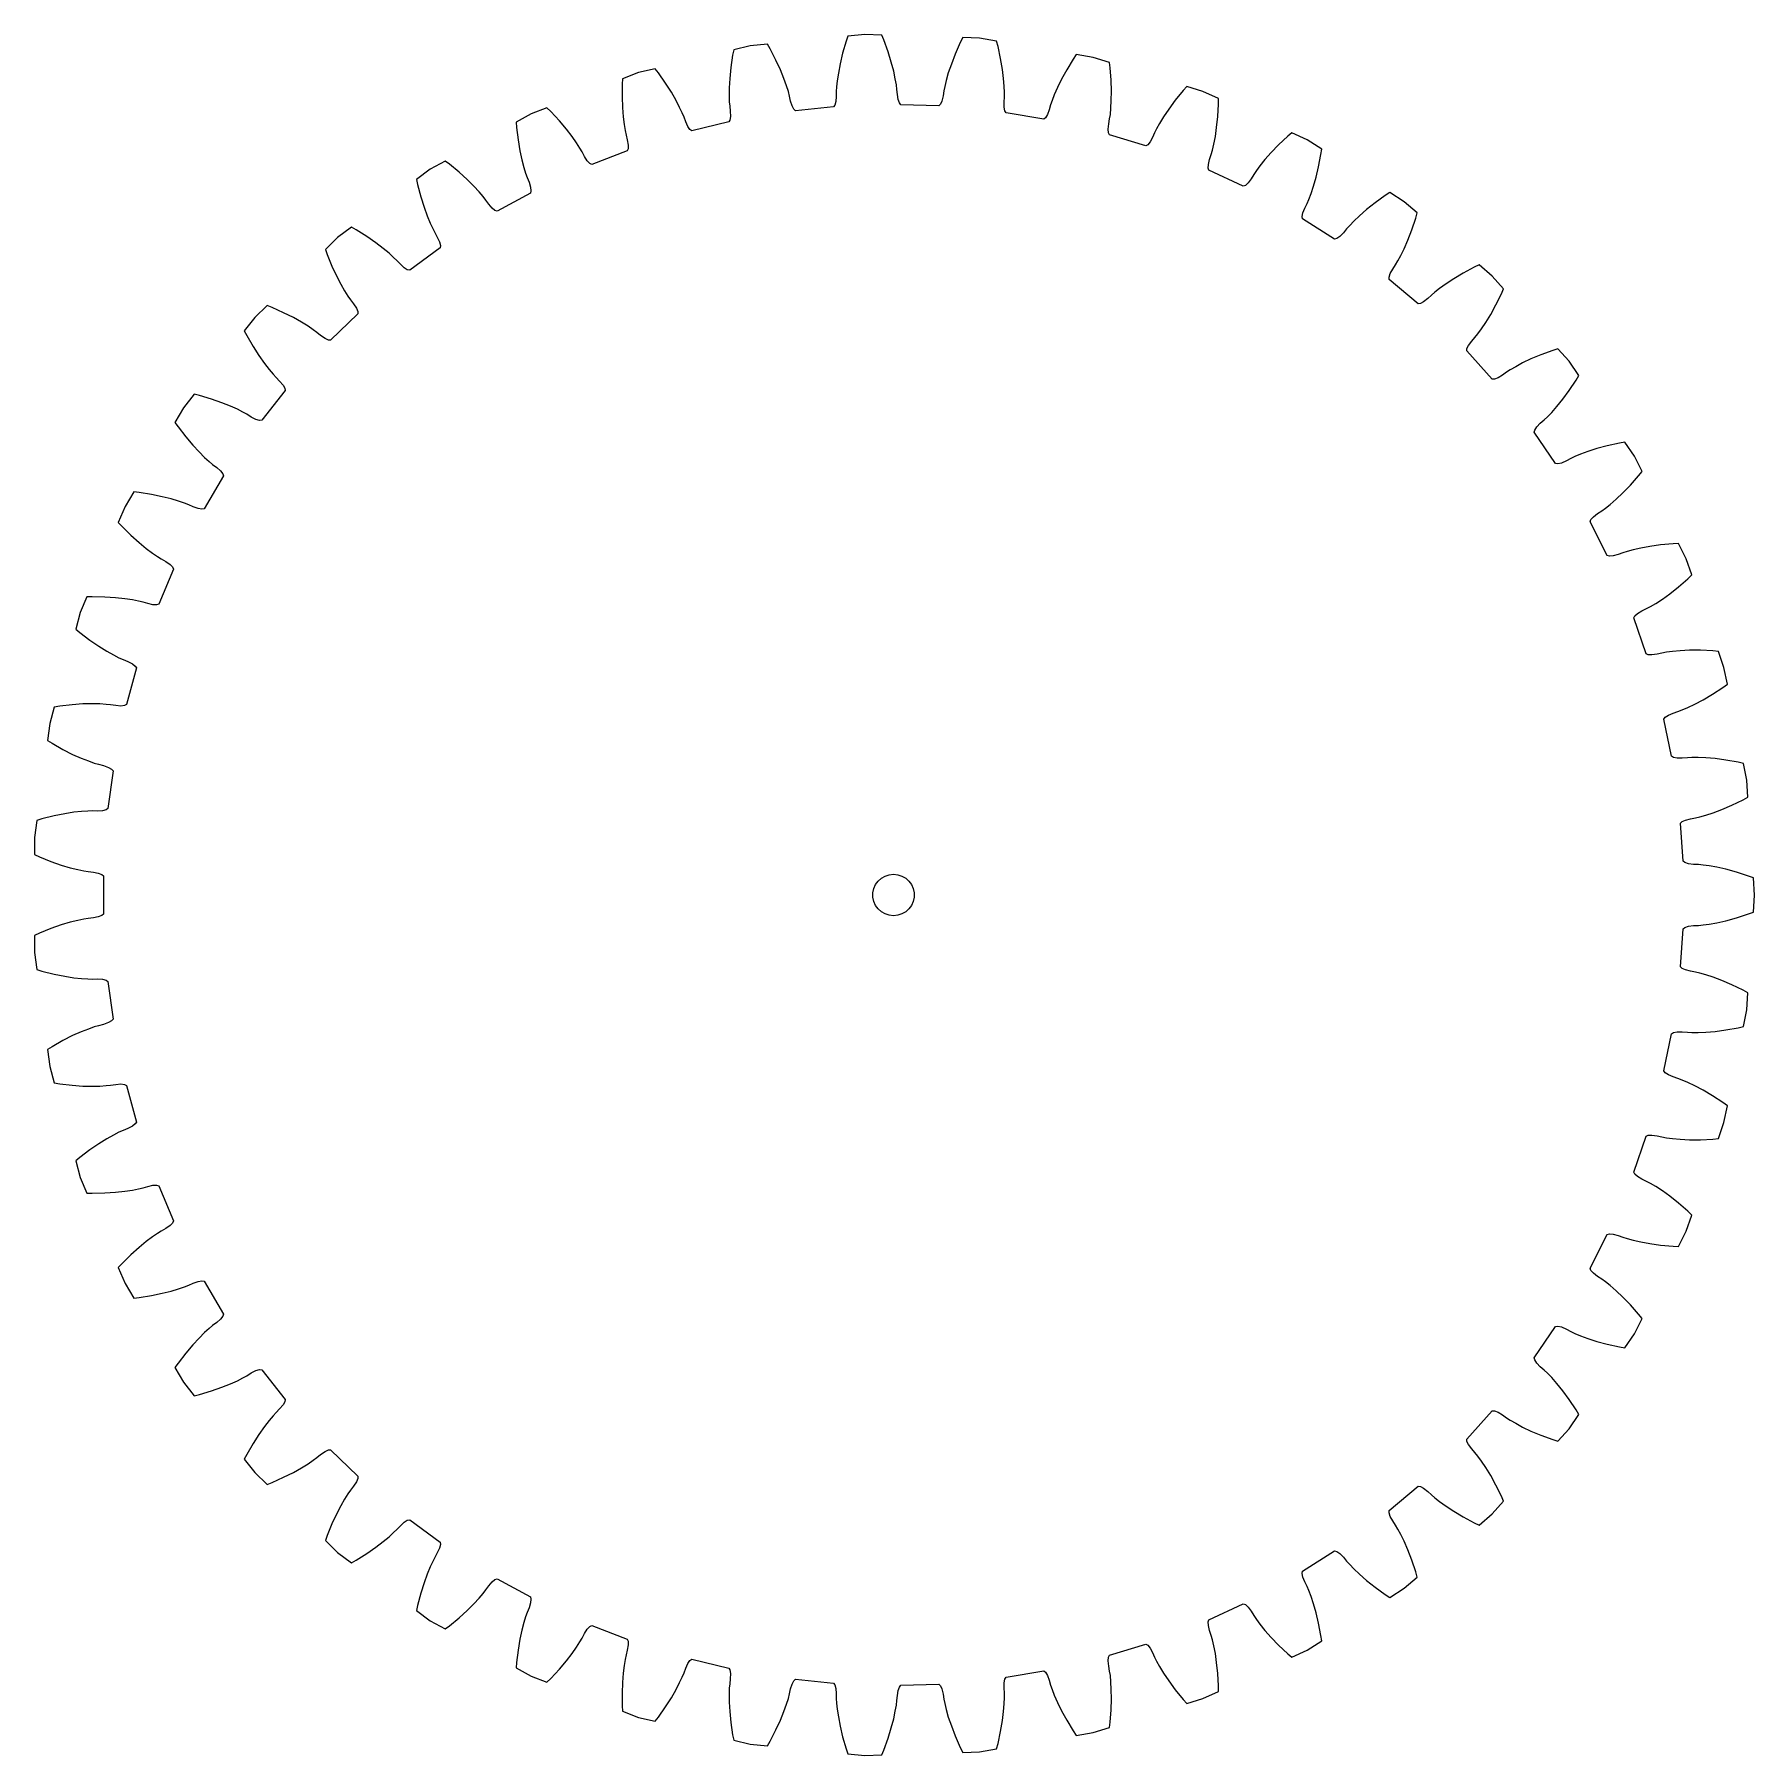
# Model space of a CAD drawing. Header units: metres. Extents: x -62 to 62, y -62 to 62.
import ezdxf

# ---------------------------------------------------------------- set-up
doc = ezdxf.new("R2010")
doc.units = ezdxf.units.M

msp = doc.modelspace()

# ---------------------------------------------------------------- linework, layer by layer
for p, q in [((-11.58, 61.23), (-11.66, 60.85)), ((-10.38, 61.52), (-11.58, 61.23)), ((-9.14, 61.64), (-10.38, 61.52)), ((-8.95, 61.3), (-9.14, 61.64)), ((-8.53, 60.5), (-8.95, 61.3)), ((-3.44, 61.86), (-3.69, 60.99)), ((-3.32, 62.23), (-3.44, 61.86)), ((-2.08, 62.35), (-3.32, 62.23)), ((-0.85, 62.31), (-2.08, 62.35)), ((-0.7, 61.95), (-0.85, 62.31)), ((-0.39, 61.1), (-0.7, 61.95)), ((4.83, 61.76), (4.47, 60.93)), ((5.01, 62.12), (4.83, 61.76)), ((6.24, 62.08), (5.01, 62.12)), ((7.47, 61.87), (6.24, 62.08)), ((7.57, 61.49), (7.47, 61.87)), ((7.76, 60.6), (7.57, 61.49)), ((-17.28, 59.87), (-18.48, 59.59)), ((-17.04, 59.56), (-17.28, 59.87)), ((-11.79, 59.95), (-11.87, 59.16)), ((-11.66, 60.85), (-11.79, 59.95)), ((-8.2, 59.78), (-8.53, 60.5)), ((-3.87, 60.22), (-4, 59.55)), ((-3.69, 60.99), (-3.87, 60.22)), ((-0.16, 60.34), (-0.39, 61.1)), ((0.02, 59.69), (-0.16, 60.34)), ((4.19, 60.2), (3.97, 59.56)), ((4.47, 60.93), (4.19, 60.2)), ((7.89, 59.82), (7.76, 60.6)), ((13.02, 60.57), (12.55, 59.79)), ((13.24, 60.9), (13.02, 60.57)), ((14.46, 60.69), (13.24, 60.9)), ((15.65, 60.32), (14.46, 60.69)), ((15.69, 59.93), (15.65, 60.32)), ((15.76, 59.03), (15.69, 59.93)), ((-19.66, 58.75), (-19.67, 57.84)), ((-19.64, 59.14), (-19.66, 58.75)), ((-18.48, 59.59), (-19.64, 59.14)), ((-16.52, 58.82), (-17.04, 59.56)), ((-16.09, 58.16), (-16.52, 58.82)), ((-11.87, 59.16), (-11.9, 58.49)), ((-7.94, 59.16), (-8.2, 59.78)), ((-7.75, 58.63), (-7.94, 59.16)), ((-7.62, 58.21), (-7.75, 58.63)), ((-4.08, 59), (-4.13, 58.56)), ((-4, 59.55), (-4.08, 59)), ((0.13, 59.14), (0.02, 59.69)), ((0.21, 58.7), (0.13, 59.14)), ((0.25, 58.37), (0.21, 58.7)), ((3.82, 59.02), (3.71, 58.58)), ((3.97, 59.56), (3.82, 59.02)), ((7.97, 59.15), (7.89, 59.82)), ((8.01, 58.6), (7.97, 59.15)), ((12.17, 59.1), (11.87, 58.5)), ((12.55, 59.79), (12.17, 59.1)), ((15.79, 58.24), (15.76, 59.03)), ((-19.67, 57.84), (-19.65, 57.05)), ((-15.75, 57.57), (-16.09, 58.16)), ((-15.5, 57.07), (-15.75, 57.57)), ((-11.9, 58.49), (-11.91, 57.93)), ((-11.91, 57.93), (-11.9, 57.48)), ((-11.9, 57.48), (-11.87, 57.16)), ((-7.53, 57.89), (-7.62, 58.21)), ((-7.46, 57.53), (-7.53, 57.89)), ((-7.35, 57.17), (-7.46, 57.53)), ((-4.19, 57.49), (-4.26, 57.23)), ((-4.15, 57.86), (-4.19, 57.49)), ((-4.13, 58.56), (-4.15, 58.23)), ((-4.15, 58.23), (-4.15, 57.86)), ((0.28, 58.01), (0.25, 58.37)), ((0.34, 57.64), (0.28, 58.01)), ((0.43, 57.39), (0.34, 57.64)), ((0.54, 57.26), (0.43, 57.39)), ((3.51, 57.53), (3.4, 57.29)), ((3.6, 57.9), (3.51, 57.53)), ((3.65, 58.26), (3.6, 57.9)), ((3.71, 58.58), (3.65, 58.26)), ((8.03, 58.15), (8.01, 58.6)), ((8.01, 57.45), (8.03, 57.82)), ((8.02, 57.08), (8.01, 57.45)), ((8.03, 57.82), (8.03, 58.15)), ((11.49, 57.57), (11.38, 57.25)), ((11.65, 57.98), (11.49, 57.57)), ((11.87, 58.5), (11.65, 57.98)), ((15.75, 57), (15.78, 57.56)), ((15.78, 57.56), (15.79, 58.24)), ((20.41, 57.59), (19.94, 56.95)), ((20.98, 58.29), (20.41, 57.59)), ((21.24, 58.59), (20.98, 58.29)), ((22.42, 58.22), (21.24, 58.59)), ((23.55, 57.7), (22.42, 58.22)), ((23.54, 57.31), (23.55, 57.7)), ((-26.26, 56.59), (-27.35, 56)), ((-25.11, 57.04), (-26.26, 56.59)), ((-24.83, 56.76), (-25.11, 57.04)), ((-24.21, 56.1), (-24.83, 56.76)), ((-19.65, 57.05), (-19.59, 56.38)), ((-19.59, 56.38), (-19.53, 55.82)), ((-15.31, 56.67), (-15.5, 57.07)), ((-15.18, 56.37), (-15.31, 56.67)), ((-15.06, 56.02), (-15.18, 56.37)), ((-11.85, 56.15), (-11.93, 56.01)), ((-11.87, 57.16), (-11.83, 56.79)), ((-11.81, 56.41), (-11.85, 56.15)), ((-11.83, 56.79), (-11.81, 56.41)), ((-7.22, 56.93), (-7.35, 57.17)), ((-7.1, 56.82), (-7.22, 56.93)), ((-4.36, 57.1), (-7.1, 56.82)), ((-4.26, 57.23), (-4.36, 57.1)), ((3.29, 57.17), (0.54, 57.26)), ((3.4, 57.29), (3.29, 57.17)), ((8.07, 56.82), (8.02, 57.08)), ((8.17, 56.68), (8.07, 56.82)), ((10.88, 56.22), (8.17, 56.68)), ((11.01, 56.32), (10.88, 56.22)), ((11.15, 56.55), (11.01, 56.32)), ((11.28, 56.9), (11.15, 56.55)), ((11.38, 57.25), (11.28, 56.9)), ((15.59, 55.87), (15.66, 56.24)), ((15.66, 56.24), (15.71, 56.56)), ((15.71, 56.56), (15.75, 57)), ((19.56, 56.39), (19.27, 55.91)), ((19.94, 56.95), (19.56, 56.39)), ((23.41, 55.61), (23.49, 56.4)), ((23.49, 56.4), (23.54, 57.31)), ((-27.35, 56), (-27.32, 55.61)), ((-27.32, 55.61), (-27.21, 54.71)), ((-23.7, 55.49), (-24.21, 56.1)), ((-23.29, 54.96), (-23.7, 55.49)), ((-22.97, 54.5), (-23.29, 54.96)), ((-19.53, 55.82), (-19.45, 55.39)), ((-19.45, 55.39), (-19.38, 55.06)), ((-19.38, 55.06), (-19.29, 54.71)), ((-14.9, 55.68), (-15.06, 56.02)), ((-14.75, 55.46), (-14.9, 55.68)), ((-14.61, 55.37), (-14.75, 55.46)), ((-11.93, 56.01), (-14.61, 55.37)), ((15.55, 55.5), (15.59, 55.87)), ((15.58, 55.23), (15.55, 55.5)), ((15.65, 55.08), (15.58, 55.23)), ((18.27, 54.27), (15.65, 55.08)), ((18.77, 54.89), (18.59, 54.56)), ((18.91, 55.23), (18.77, 54.89)), ((19.06, 55.52), (18.91, 55.23)), ((19.27, 55.91), (19.06, 55.52)), ((23.21, 54.4), (23.32, 54.95)), ((23.32, 54.95), (23.41, 55.61)), ((28.56, 54.98), (27.9, 54.35)), ((28.86, 55.23), (28.56, 54.98)), ((29.98, 54.71), (28.86, 55.23)), ((-27.21, 54.71), (-27.08, 53.93)), ((-27.08, 53.93), (-26.93, 53.27)), ((-22.73, 54.12), (-22.97, 54.5)), ((-22.56, 53.84), (-22.73, 54.12)), ((-22.39, 53.51), (-22.56, 53.84)), ((-19.29, 53.92), (-21.86, 52.93)), ((-19.29, 54.71), (-19.23, 54.34)), ((-19.23, 54.07), (-19.29, 53.92)), ((-19.23, 54.34), (-19.23, 54.07)), ((18.42, 54.35), (18.27, 54.27)), ((18.59, 54.56), (18.42, 54.35)), ((22.9, 53.3), (23.02, 53.65)), ((23.02, 53.65), (23.11, 53.96)), ((23.11, 53.96), (23.21, 54.4)), ((27.35, 53.79), (26.91, 53.28)), ((27.9, 54.35), (27.35, 53.79)), ((31.03, 54.05), (29.98, 54.71)), ((30.8, 52.77), (30.97, 53.66)), ((30.97, 53.66), (31.03, 54.05)), ((-33.57, 52.59), (-34.57, 51.85)), ((-32.48, 53.18), (-33.57, 52.59)), ((-32.17, 52.95), (-32.48, 53.18)), ((-31.47, 52.37), (-32.17, 52.95)), ((-26.93, 53.27), (-26.79, 52.72)), ((-26.79, 52.72), (-26.66, 52.3)), ((-22.19, 53.2), (-22.39, 53.51)), ((-22.01, 53), (-22.19, 53.2)), ((-21.86, 52.93), (-22.01, 53)), ((22.8, 52.67), (22.81, 52.93)), ((22.85, 52.51), (22.8, 52.67)), ((22.81, 52.93), (22.9, 53.3)), ((25.34, 51.35), (22.85, 52.51)), ((26.29, 52.49), (26.11, 52.21)), ((26.55, 52.84), (26.29, 52.49)), ((26.91, 53.28), (26.55, 52.84)), ((30.62, 52), (30.8, 52.77)), ((-34.57, 51.85), (-34.49, 51.47)), ((-34.49, 51.47), (-34.26, 50.59)), ((-30.89, 51.84), (-31.47, 52.37)), ((-30.4, 51.36), (-30.89, 51.84)), ((-30.02, 50.95), (-30.4, 51.36)), ((-26.66, 52.3), (-26.55, 51.99)), ((-26.55, 51.99), (-26.41, 51.65)), ((-26.41, 51.65), (-26.3, 51.29)), ((-26.3, 51.29), (-26.27, 51.02)), ((25.5, 51.41), (25.34, 51.35)), ((25.69, 51.59), (25.5, 51.41)), ((25.92, 51.9), (25.69, 51.59)), ((26.11, 52.21), (25.92, 51.9)), ((30.25, 50.82), (30.43, 51.35)), ((30.43, 51.35), (30.62, 52)), ((-34.26, 50.59), (-34.02, 49.84)), ((-29.74, 50.61), (-30.02, 50.95)), ((-29.54, 50.35), (-29.74, 50.61)), ((-29.32, 50.05), (-29.54, 50.35)), ((-29.08, 49.76), (-29.32, 50.05)), ((-26.3, 50.86), (-28.72, 49.54)), ((-26.27, 51.02), (-26.3, 50.86)), ((29.8, 49.77), (29.96, 50.1)), ((29.96, 50.1), (30.09, 50.4)), ((30.09, 50.4), (30.25, 50.82)), ((34.9, 50.15), (34.28, 49.66)), ((35.63, 50.68), (34.9, 50.15)), ((35.96, 50.89), (35.63, 50.68)), ((37.01, 50.23), (35.96, 50.89)), ((37.95, 49.43), (37.01, 50.23)), ((-34.02, 49.84), (-33.79, 49.2)), ((-33.79, 49.2), (-33.58, 48.68)), ((-33.58, 48.68), (-33.39, 48.28)), ((-28.88, 49.59), (-29.08, 49.76)), ((-28.72, 49.54), (-28.88, 49.59)), ((29.61, 49.16), (29.66, 49.42)), ((29.64, 48.99), (29.61, 49.16)), ((31.96, 47.51), (29.64, 48.99)), ((29.66, 49.42), (29.8, 49.77)), ((33.36, 48.83), (33.05, 48.51)), ((33.77, 49.22), (33.36, 48.83)), ((34.28, 49.66), (33.77, 49.22)), ((37.56, 48.19), (37.85, 49.05)), ((37.85, 49.05), (37.95, 49.43)), ((-40.28, 47.64), (-41.17, 46.78)), ((-39.28, 48.38), (-40.28, 47.64)), ((-38.94, 48.19), (-39.28, 48.38)), ((-38.17, 47.71), (-38.94, 48.19)), ((-37.52, 47.26), (-38.17, 47.71)), ((-33.39, 48.28), (-33.24, 47.99)), ((-33.24, 47.99), (-33.06, 47.67)), ((-33.06, 47.67), (-32.9, 47.33)), ((32.12, 47.56), (31.96, 47.51)), ((32.34, 47.71), (32.12, 47.56)), ((32.6, 47.98), (32.34, 47.71)), ((32.83, 48.27), (32.6, 47.98)), ((33.05, 48.51), (32.83, 48.27)), ((37, 46.83), (37.27, 47.45)), ((37.27, 47.45), (37.56, 48.19)), ((-41.17, 46.78), (-41.04, 46.41)), ((-41.04, 46.41), (-40.69, 45.57)), ((-36.98, 46.85), (-37.52, 47.26)), ((-36.55, 46.5), (-36.98, 46.85)), ((-36.22, 46.2), (-36.55, 46.5)), ((-35.98, 45.97), (-36.22, 46.2)), ((-32.85, 46.9), (-35.06, 45.27)), ((-32.9, 47.33), (-32.83, 47.07)), ((-32.83, 47.07), (-32.85, 46.9)), ((36.54, 45.94), (36.76, 46.33)), ((36.76, 46.33), (37, 46.83)), ((-40.69, 45.57), (-40.36, 44.86)), ((-35.73, 45.7), (-35.98, 45.97)), ((-35.45, 45.44), (-35.73, 45.7)), ((-35.23, 45.3), (-35.45, 45.44)), ((-35.06, 45.27), (-35.23, 45.3)), ((35.9, 44.77), (35.99, 45.02)), ((35.99, 45.02), (36.17, 45.35)), ((36.17, 45.35), (36.37, 45.66)), ((36.37, 45.66), (36.54, 45.94)), ((41.27, 45.05), (40.59, 44.65)), ((42.07, 45.48), (41.27, 45.05)), ((42.43, 45.65), (42.07, 45.48)), ((43.37, 44.85), (42.43, 45.65)), ((-40.36, 44.86), (-40.05, 44.26)), ((-40.05, 44.26), (-39.77, 43.77)), ((-39.77, 43.77), (-39.53, 43.4)), ((35.91, 44.6), (35.9, 44.77)), ((38.01, 42.83), (35.91, 44.6)), ((39.22, 43.68), (38.97, 43.46)), ((39.57, 43.95), (39.22, 43.68)), ((40.03, 44.28), (39.57, 43.95)), ((40.59, 44.65), (40.03, 44.28)), ((44.2, 43.93), (43.37, 44.85)), ((44.05, 43.57), (44.2, 43.93)), ((-45.38, 42.71), (-46.27, 41.85)), ((-45.02, 42.57), (-45.38, 42.71)), ((-44.19, 42.19), (-45.02, 42.57)), ((-39.53, 43.4), (-39.34, 43.13)), ((-39.34, 43.13), (-39.12, 42.84)), ((-39.12, 42.84), (-38.91, 42.52)), ((-38.91, 42.52), (-38.81, 42.27)), ((38.18, 42.85), (38.01, 42.83)), ((38.41, 42.97), (38.18, 42.85)), ((38.71, 43.21), (38.41, 42.97)), ((38.97, 43.46), (38.71, 43.21)), ((43.27, 42.06), (43.65, 42.75)), ((43.65, 42.75), (44.05, 43.57)), ((-46.27, 41.85), (-47.04, 40.88)), ((-43.48, 41.84), (-44.19, 42.19)), ((-42.89, 41.51), (-43.48, 41.84)), ((-42.42, 41.21), (-42.89, 41.51)), ((-42.05, 40.96), (-42.42, 41.21)), ((-38.81, 42.11), (-40.79, 40.19)), ((-38.81, 42.27), (-38.81, 42.11)), ((42.6, 41.02), (42.92, 41.48)), ((42.92, 41.48), (43.27, 42.06)), ((-47.04, 40.88), (-46.86, 40.53)), ((-46.86, 40.53), (-46.4, 39.74)), ((-41.79, 40.76), (-42.05, 40.96)), ((-41.51, 40.53), (-41.79, 40.76)), ((-41.19, 40.31), (-41.51, 40.53)), ((-40.95, 40.2), (-41.19, 40.31)), ((-40.79, 40.19), (-40.95, 40.2)), ((41.67, 39.82), (41.89, 40.13)), ((41.89, 40.13), (42.13, 40.4)), ((42.13, 40.4), (42.34, 40.66)), ((42.34, 40.66), (42.6, 41.02)), ((-46.4, 39.74), (-45.98, 39.08)), ((-45.98, 39.08), (-45.59, 38.52)), ((41.53, 39.42), (41.55, 39.59)), ((43.38, 37.38), (41.53, 39.42)), ((41.55, 39.59), (41.67, 39.82)), ((46.18, 38.84), (45.57, 38.55)), ((46.91, 39.15), (46.18, 38.84)), ((47.76, 39.46), (46.91, 39.15)), ((48.13, 39.58), (47.76, 39.46)), ((48.96, 38.67), (48.13, 39.58)), ((49.66, 37.64), (48.96, 38.67)), ((-45.59, 38.52), (-45.25, 38.08)), ((-45.25, 38.08), (-44.96, 37.74)), ((-44.96, 37.74), (-44.74, 37.5)), ((-44.74, 37.5), (-44.48, 37.24)), ((43.8, 37.47), (43.55, 37.38)), ((44.12, 37.66), (43.8, 37.47)), ((44.42, 37.88), (44.12, 37.66)), ((44.69, 38.06), (44.42, 37.88)), ((45.08, 38.28), (44.69, 38.06)), ((45.57, 38.55), (45.08, 38.28)), ((49.46, 37.31), (49.66, 37.64)), ((-50.67, 36.28), (-51.44, 35.31)), ((-50.29, 36.19), (-50.67, 36.28)), ((-49.42, 35.93), (-50.29, 36.19)), ((-44.07, 36.56), (-45.78, 34.4)), ((-44.48, 37.24), (-44.23, 36.95)), ((-44.23, 36.95), (-44.1, 36.72)), ((-44.1, 36.72), (-44.07, 36.56)), ((43.55, 37.38), (43.38, 37.38)), ((48.49, 35.92), (48.96, 36.56)), ((48.96, 36.56), (49.46, 37.31)), ((-51.44, 35.31), (-52.07, 34.24)), ((-48.67, 35.67), (-49.42, 35.93)), ((-48.04, 35.42), (-48.67, 35.67)), ((-47.53, 35.19), (-48.04, 35.42)), ((-47.14, 34.99), (-47.53, 35.19)), ((-46.85, 34.83), (-47.14, 34.99)), ((47.38, 34.65), (47.69, 34.97)), ((47.69, 34.97), (48.06, 35.39)), ((48.06, 35.39), (48.49, 35.92)), ((-52.07, 34.24), (-51.84, 33.92)), ((-51.84, 33.92), (-51.29, 33.2)), ((-46.54, 34.63), (-46.85, 34.83)), ((-46.2, 34.46), (-46.54, 34.63)), ((-45.95, 34.39), (-46.2, 34.46)), ((-45.78, 34.4), (-45.95, 34.39)), ((46.42, 33.53), (46.46, 33.69)), ((46.46, 33.69), (46.6, 33.92)), ((46.6, 33.92), (46.86, 34.19)), ((46.86, 34.19), (47.14, 34.43)), ((47.14, 34.43), (47.38, 34.65)), ((-51.29, 33.2), (-50.78, 32.6)), ((-50.78, 32.6), (-50.32, 32.1)), ((47.97, 31.26), (46.42, 33.53)), ((51.71, 32.55), (50.95, 32.34)), ((52.59, 32.75), (51.71, 32.55)), ((52.98, 32.82), (52.59, 32.75)), ((53.68, 31.79), (52.98, 32.82)), ((-50.32, 32.1), (-49.92, 31.71)), ((-49.92, 31.71), (-49.59, 31.41)), ((-49.59, 31.41), (-49.34, 31.2)), ((-49.34, 31.2), (-49.04, 30.98)), ((48.14, 31.24), (47.97, 31.26)), ((48.4, 31.3), (48.14, 31.24)), ((48.75, 31.45), (48.4, 31.3)), ((49.07, 31.62), (48.75, 31.45)), ((49.37, 31.76), (49.07, 31.62)), ((49.78, 31.93), (49.37, 31.76)), ((50.3, 32.13), (49.78, 31.93)), ((50.95, 32.34), (50.3, 32.13)), ((54.24, 30.69), (53.68, 31.79)), ((-48.55, 30.36), (-49.96, 27.99)), ((-49.04, 30.98), (-48.76, 30.73)), ((-48.76, 30.73), (-48.6, 30.52)), ((-48.6, 30.52), (-48.55, 30.36)), ((53.39, 29.7), (53.99, 30.38)), ((53.99, 30.38), (54.24, 30.69)), ((-55.05, 29.2), (-55.68, 28.14)), ((-54.66, 29.16), (-55.05, 29.2)), ((-53.77, 29.02), (-54.66, 29.16)), ((-52.99, 28.86), (-53.77, 29.02)), ((-52.34, 28.7), (-52.99, 28.86)), ((-51.8, 28.54), (-52.34, 28.7)), ((52.35, 28.67), (52.84, 29.14)), ((52.84, 29.14), (53.39, 29.7)), ((-55.68, 28.14), (-56.17, 27)), ((-51.38, 28.39), (-51.8, 28.54)), ((-51.07, 28.27), (-51.38, 28.39)), ((-50.74, 28.12), (-51.07, 28.27)), ((-50.38, 28), (-50.74, 28.12)), ((-50.12, 27.96), (-50.38, 28)), ((-49.96, 27.99), (-50.12, 27.96)), ((50.71, 27.4), (51, 27.63)), ((51, 27.63), (51.31, 27.84)), ((51.31, 27.84), (51.58, 28.03)), ((51.58, 28.03), (51.93, 28.3)), ((51.93, 28.3), (52.35, 28.67)), ((-56.17, 27), (-55.9, 26.71)), ((-55.9, 26.71), (-55.26, 26.07)), ((50.47, 27.05), (50.53, 27.2)), ((51.71, 24.59), (50.47, 27.05)), ((50.53, 27.2), (50.71, 27.4)), ((-55.26, 26.07), (-54.67, 25.54)), ((-54.67, 25.54), (-54.15, 25.11)), ((-54.15, 25.11), (-53.7, 24.77)), ((53.59, 25.02), (53.16, 24.9)), ((54.14, 25.14), (53.59, 25.02)), ((54.8, 25.26), (54.14, 25.14)), ((55.58, 25.36), (54.8, 25.26)), ((56.49, 25.44), (55.58, 25.36)), ((56.88, 25.46), (56.49, 25.44)), ((57.44, 24.36), (56.88, 25.46)), ((-53.7, 24.77), (-53.34, 24.52)), ((-53.34, 24.52), (-53.06, 24.35)), ((-53.06, 24.35), (-52.73, 24.17)), ((-52.73, 24.17), (-52.42, 23.95)), ((-52.42, 23.95), (-52.24, 23.77)), ((-52.24, 23.77), (-52.17, 23.61)), ((51.87, 24.55), (51.71, 24.59)), ((52.14, 24.57), (51.87, 24.55)), ((52.5, 24.67), (52.14, 24.57)), ((52.85, 24.8), (52.5, 24.67)), ((53.16, 24.9), (52.85, 24.8)), ((57.84, 23.19), (57.44, 24.36)), ((-52.17, 23.61), (-53.24, 21.08)), ((56.87, 22.32), (57.56, 22.92)), ((57.56, 22.92), (57.84, 23.19)), ((-58.45, 21.61), (-58.94, 20.47)), ((-58.06, 21.61), (-58.45, 21.61)), ((-57.15, 21.59), (-58.06, 21.61)), ((-56.37, 21.54), (-57.15, 21.59)), ((-55.69, 21.47), (-56.37, 21.54)), ((-55.14, 21.38), (-55.69, 21.47)), ((-54.7, 21.29), (-55.14, 21.38)), ((-54.38, 21.21), (-54.7, 21.29)), ((-54.03, 21.11), (-54.38, 21.21)), ((55.24, 21.13), (55.71, 21.44)), ((55.71, 21.44), (56.25, 21.83)), ((56.25, 21.83), (56.87, 22.32)), ((-58.94, 20.47), (-59.26, 19.27)), ((-53.66, 21.03), (-54.03, 21.11)), ((-53.4, 21.03), (-53.66, 21.03)), ((-53.24, 21.08), (-53.4, 21.03)), ((53.63, 20.08), (53.71, 20.22)), ((54.53, 17.48), (53.63, 20.08)), ((53.71, 20.22), (53.91, 20.4)), ((53.91, 20.4), (54.23, 20.59)), ((54.23, 20.59), (54.56, 20.75)), ((54.56, 20.75), (54.85, 20.9)), ((54.85, 20.9), (55.24, 21.13)), ((-59.26, 19.27), (-58.96, 19.02)), ((-58.96, 19.02), (-58.24, 18.47)), ((-58.24, 18.47), (-57.59, 18.03)), ((-57.59, 18.03), (-57.01, 17.67)), ((-57.01, 17.67), (-56.52, 17.39)), ((54.68, 17.41), (54.53, 17.48)), ((55.68, 17.53), (55.32, 17.45)), ((56, 17.59), (55.68, 17.53)), ((56.45, 17.65), (56, 17.59)), ((57, 17.7), (56.45, 17.65)), ((57.68, 17.73), (57, 17.7)), ((58.47, 17.73), (57.68, 17.73)), ((59.37, 17.69), (58.47, 17.73)), ((59.77, 17.65), (59.37, 17.69)), ((60.17, 16.48), (59.77, 17.65)), ((-56.52, 17.39), (-56.13, 17.19)), ((-56.13, 17.19), (-55.83, 17.06)), ((-55.83, 17.06), (-55.49, 16.92)), ((-54.85, 16.45), (-55.58, 13.8)), ((-55.49, 16.92), (-55.15, 16.75)), ((-55.15, 16.75), (-54.94, 16.59)), ((-54.94, 16.59), (-54.85, 16.45)), ((54.95, 17.4), (54.68, 17.41)), ((55.32, 17.45), (54.95, 17.4)), ((60.42, 15.27), (60.17, 16.48)), ((59.34, 14.54), (60.1, 15.04)), ((60.1, 15.04), (60.42, 15.27)), ((-59.52, 13.78), (-60.42, 13.68)), ((-58.73, 13.84), (-59.52, 13.78)), ((-58.06, 13.85), (-58.73, 13.84)), ((-57.5, 13.84), (-58.06, 13.85)), ((-57.05, 13.81), (-57.5, 13.84)), ((-56.73, 13.77), (-57.05, 13.81)), ((-56.36, 13.72), (-56.73, 13.77)), ((-55.72, 13.72), (-55.99, 13.69)), ((-55.58, 13.8), (-55.72, 13.72)), ((57.56, 13.58), (58.07, 13.82)), ((58.07, 13.82), (58.66, 14.14)), ((58.66, 14.14), (59.34, 14.54)), ((-60.81, 13.62), (-61.14, 12.43)), ((-60.42, 13.68), (-60.81, 13.62)), ((-55.99, 13.69), (-56.36, 13.72)), ((55.82, 12.75), (55.92, 12.89)), ((56.37, 10.05), (55.82, 12.75)), ((55.92, 12.89), (56.15, 13.03)), ((56.15, 13.03), (56.49, 13.18)), ((56.49, 13.18), (56.84, 13.29)), ((56.84, 13.29), (57.15, 13.41)), ((57.15, 13.41), (57.56, 13.58)), ((-61.14, 12.43), (-61.3, 11.2)), ((-61.3, 11.2), (-60.97, 10.99)), ((-60.97, 10.99), (-60.18, 10.55)), ((-60.18, 10.55), (-59.48, 10.19)), ((-59.48, 10.19), (-58.86, 9.91)), ((56.52, 9.97), (56.37, 10.05)), ((-58.86, 9.91), (-58.34, 9.71)), ((-58.34, 9.71), (-57.92, 9.56)), ((-57.92, 9.56), (-57.6, 9.47)), ((-57.6, 9.47), (-57.25, 9.38)), ((-57.25, 9.38), (-56.89, 9.25)), ((-56.55, 8.99), (-56.92, 6.27)), ((-56.89, 9.25), (-56.66, 9.12)), ((-56.66, 9.12), (-56.55, 8.99)), ((56.78, 9.92), (56.52, 9.97)), ((57.15, 9.92), (56.78, 9.92)), ((57.52, 9.95), (57.15, 9.92)), ((57.85, 9.97), (57.52, 9.95)), ((58.29, 9.97), (57.85, 9.97)), ((58.85, 9.94), (58.29, 9.97)), ((59.53, 9.88), (58.85, 9.94)), ((60.31, 9.78), (59.53, 9.88)), ((61.2, 9.62), (60.31, 9.78)), ((61.59, 9.53), (61.2, 9.62)), ((61.83, 8.32), (61.59, 9.53)), ((61.91, 7.08), (61.83, 8.32)), ((-56.92, 6.27), (-57.06, 6.17)), ((60.02, 6.2), (60.75, 6.5)), ((60.75, 6.5), (61.57, 6.89)), ((61.57, 6.89), (61.91, 7.08)), ((-62.08, 5.39), (-62.25, 4.17)), ((-61.71, 5.51), (-62.08, 5.39)), ((-60.83, 5.73), (-61.71, 5.51)), ((-60.05, 5.88), (-60.83, 5.73)), ((-59.39, 5.99), (-60.05, 5.88)), ((-58.83, 6.05), (-59.39, 5.99)), ((-58.39, 6.08), (-58.83, 6.05)), ((-58.06, 6.09), (-58.39, 6.08)), ((-57.69, 6.08), (-58.06, 6.09)), ((-57.31, 6.11), (-57.69, 6.08)), ((-57.06, 6.17), (-57.31, 6.11)), ((57.03, 5.2), (57.14, 5.32)), ((57.21, 2.45), (57.03, 5.2)), ((57.14, 5.32), (57.38, 5.43)), ((57.38, 5.43), (57.74, 5.53)), ((57.74, 5.53), (58.11, 5.6)), ((58.11, 5.6), (58.43, 5.67)), ((58.43, 5.67), (58.86, 5.79)), ((58.86, 5.79), (59.39, 5.96)), ((59.39, 5.96), (60.02, 6.2)), ((-62.25, 4.17), (-62.25, 2.93)), ((-62.25, 2.93), (-61.89, 2.77)), ((-61.89, 2.77), (-61.05, 2.43)), ((-61.05, 2.43), (-60.3, 2.17)), ((-60.3, 2.17), (-59.66, 1.98)), ((-59.66, 1.98), (-59.11, 1.84)), ((-59.11, 1.84), (-58.68, 1.75)), ((-58.68, 1.75), (-58.35, 1.7)), ((-58.35, 1.7), (-57.98, 1.66)), ((-57.98, 1.66), (-57.62, 1.59)), ((-57.62, 1.59), (-57.37, 1.49)), ((-57.37, 1.49), (-57.25, 1.38)), ((-57.25, 1.38), (-57.25, -1.38)), ((-0.88, 1.21), (-0.61, 1.37)), ((-0.61, 1.37), (-0.31, 1.47)), ((-0.31, 1.47), (0, 1.5)), ((0, 1.5), (0.31, 1.47)), ((0.31, 1.47), (0.61, 1.37)), ((0.61, 1.37), (0.88, 1.21)), ((57.34, 2.35), (57.21, 2.45)), ((57.59, 2.26), (57.34, 2.35)), ((57.97, 2.21), (57.59, 2.26)), ((58.33, 2.2), (57.97, 2.21)), ((58.66, 2.17), (58.33, 2.2)), ((59.1, 2.11), (58.66, 2.17)), ((59.65, 2.01), (59.1, 2.11)), ((60.31, 1.86), (59.65, 2.01)), ((61.08, 1.65), (60.31, 1.86)), ((61.94, 1.37), (61.08, 1.65)), ((62.31, 1.24), (61.94, 1.37)), ((-1.49, 0.16), (-1.43, 0.46)), ((-1.49, -0.16), (-1.49, 0.16)), ((-1.43, 0.46), (-1.3, 0.75)), ((-1.3, 0.75), (-1.11, 1)), ((-1.11, 1), (-0.88, 1.21)), ((0.88, 1.21), (1.11, 1)), ((1.11, 1), (1.3, 0.75)), ((1.3, 0.75), (1.43, 0.46)), ((1.43, 0.46), (1.49, 0.16)), ((1.49, 0.16), (1.49, -0.16)), ((62.39, 0), (62.31, 1.24)), ((-1.43, -0.46), (-1.49, -0.16)), ((-1.3, -0.75), (-1.43, -0.46)), ((-1.11, -1), (-1.3, -0.75)), ((-0.88, -1.21), (-1.11, -1)), ((-0.61, -1.37), (-0.88, -1.21)), ((0.88, -1.21), (0.61, -1.37)), ((1.11, -1), (0.88, -1.21)), ((1.3, -0.75), (1.11, -1)), ((1.43, -0.46), (1.3, -0.75)), ((1.49, -0.16), (1.43, -0.46)), ((61.94, -1.37), (62.31, -1.24)), ((62.31, -1.24), (62.39, 0)), ((-61.05, -2.43), (-61.89, -2.77)), ((-60.3, -2.17), (-61.05, -2.43)), ((-59.66, -1.98), (-60.3, -2.17)), ((-59.11, -1.84), (-59.66, -1.98)), ((-58.68, -1.75), (-59.11, -1.84)), ((-58.35, -1.7), (-58.68, -1.75)), ((-57.98, -1.66), (-58.35, -1.7)), ((-57.62, -1.59), (-57.98, -1.66)), ((-57.37, -1.49), (-57.62, -1.59)), ((-57.25, -1.38), (-57.37, -1.49)), ((-0.31, -1.47), (-0.61, -1.37)), ((0, -1.5), (-0.31, -1.47)), ((0.31, -1.47), (0, -1.5)), ((0.61, -1.37), (0.31, -1.47)), ((57.03, -5.2), (57.21, -2.45)), ((57.21, -2.45), (57.34, -2.35)), ((57.34, -2.35), (57.59, -2.26)), ((57.59, -2.26), (57.97, -2.21)), ((57.97, -2.21), (58.33, -2.2)), ((58.33, -2.2), (58.66, -2.17)), ((58.66, -2.17), (59.1, -2.11)), ((59.1, -2.11), (59.65, -2.01)), ((59.65, -2.01), (60.31, -1.86)), ((60.31, -1.86), (61.08, -1.65)), ((61.08, -1.65), (61.94, -1.37)), ((-61.89, -2.77), (-62.25, -2.93)), ((-62.25, -2.93), (-62.25, -4.17)), ((-62.25, -4.17), (-62.08, -5.39)), ((-62.08, -5.39), (-61.71, -5.51)), ((-61.71, -5.51), (-60.83, -5.73)), ((-60.83, -5.73), (-60.05, -5.88)), ((-60.05, -5.88), (-59.39, -5.99)), ((-59.39, -5.99), (-58.83, -6.05)), ((-58.83, -6.05), (-58.39, -6.08)), ((-58.39, -6.08), (-58.06, -6.09)), ((-58.06, -6.09), (-57.69, -6.08)), ((-57.69, -6.08), (-57.31, -6.11)), ((-57.31, -6.11), (-57.06, -6.17)), ((-57.06, -6.17), (-56.92, -6.27)), ((57.14, -5.32), (57.03, -5.2)), ((57.38, -5.43), (57.14, -5.32)), ((57.74, -5.53), (57.38, -5.43)), ((58.11, -5.6), (57.74, -5.53)), ((58.43, -5.67), (58.11, -5.6)), ((58.86, -5.79), (58.43, -5.67)), ((59.39, -5.96), (58.86, -5.79)), ((60.02, -6.2), (59.39, -5.96)), ((60.75, -6.5), (60.02, -6.2)), ((-56.92, -6.27), (-56.55, -8.99)), ((61.57, -6.89), (60.75, -6.5)), ((61.91, -7.08), (61.57, -6.89)), ((61.83, -8.32), (61.91, -7.08)), ((61.59, -9.53), (61.83, -8.32)), ((-58.86, -9.91), (-59.48, -10.19)), ((-58.34, -9.71), (-58.86, -9.91)), ((-57.92, -9.56), (-58.34, -9.71)), ((-57.6, -9.47), (-57.92, -9.56)), ((-57.25, -9.38), (-57.6, -9.47)), ((-56.89, -9.25), (-57.25, -9.38)), ((-56.66, -9.12), (-56.89, -9.25)), ((-56.55, -8.99), (-56.66, -9.12)), ((56.37, -10.05), (56.52, -9.97)), ((56.52, -9.97), (56.78, -9.92)), ((56.78, -9.92), (57.15, -9.92)), ((57.15, -9.92), (57.52, -9.95)), ((57.52, -9.95), (57.85, -9.97)), ((57.85, -9.97), (58.29, -9.97)), ((58.29, -9.97), (58.85, -9.94)), ((58.85, -9.94), (59.53, -9.88)), ((59.53, -9.88), (60.31, -9.78)), ((60.31, -9.78), (61.2, -9.62)), ((61.2, -9.62), (61.59, -9.53)), ((-60.97, -10.99), (-61.3, -11.2)), ((-61.3, -11.2), (-61.14, -12.43)), ((-60.18, -10.55), (-60.97, -10.99)), ((-59.48, -10.19), (-60.18, -10.55)), ((55.82, -12.75), (56.37, -10.05)), ((-61.14, -12.43), (-60.81, -13.62)), ((-60.81, -13.62), (-60.42, -13.68)), ((-60.42, -13.68), (-59.52, -13.78)), ((-56.73, -13.77), (-56.36, -13.72)), ((-56.36, -13.72), (-55.99, -13.69)), ((-55.99, -13.69), (-55.72, -13.72)), ((55.92, -12.89), (55.82, -12.75)), ((56.15, -13.03), (55.92, -12.89)), ((56.49, -13.18), (56.15, -13.03)), ((56.84, -13.29), (56.49, -13.18)), ((57.15, -13.41), (56.84, -13.29)), ((57.56, -13.58), (57.15, -13.41)), ((58.07, -13.82), (57.56, -13.58)), ((-59.52, -13.78), (-58.73, -13.84)), ((-58.73, -13.84), (-58.06, -13.85)), ((-58.06, -13.85), (-57.5, -13.84)), ((-57.5, -13.84), (-57.05, -13.81)), ((-57.05, -13.81), (-56.73, -13.77)), ((-55.72, -13.72), (-55.58, -13.8)), ((-55.58, -13.8), (-54.85, -16.45)), ((58.66, -14.14), (58.07, -13.82)), ((59.34, -14.54), (58.66, -14.14)), ((60.1, -15.04), (59.34, -14.54)), ((60.42, -15.27), (60.1, -15.04)), ((60.17, -16.48), (60.42, -15.27)), ((-56.52, -17.39), (-57.01, -17.67)), ((-56.13, -17.19), (-56.52, -17.39)), ((-55.83, -17.06), (-56.13, -17.19)), ((-55.49, -16.92), (-55.83, -17.06)), ((-55.15, -16.75), (-55.49, -16.92)), ((-54.94, -16.59), (-55.15, -16.75)), ((-54.85, -16.45), (-54.94, -16.59)), ((54.53, -17.48), (54.68, -17.41)), ((54.68, -17.41), (54.95, -17.4)), ((54.95, -17.4), (55.32, -17.45)), ((55.32, -17.45), (55.68, -17.53)), ((59.77, -17.65), (60.17, -16.48)), ((-58.24, -18.47), (-58.96, -19.02)), ((-57.59, -18.03), (-58.24, -18.47)), ((-57.01, -17.67), (-57.59, -18.03)), ((53.63, -20.08), (54.53, -17.48)), ((55.68, -17.53), (56, -17.59)), ((56, -17.59), (56.45, -17.65)), ((56.45, -17.65), (57, -17.7)), ((57, -17.7), (57.68, -17.73)), ((57.68, -17.73), (58.47, -17.73)), ((58.47, -17.73), (59.37, -17.69)), ((59.37, -17.69), (59.77, -17.65)), ((-58.96, -19.02), (-59.26, -19.27)), ((-59.26, -19.27), (-58.94, -20.47)), ((-58.94, -20.47), (-58.45, -21.61)), ((-54.38, -21.21), (-54.03, -21.11)), ((-54.03, -21.11), (-53.66, -21.03)), ((-53.66, -21.03), (-53.4, -21.03)), ((-53.4, -21.03), (-53.24, -21.08)), ((-53.24, -21.08), (-52.17, -23.61)), ((53.71, -20.22), (53.63, -20.08)), ((53.91, -20.4), (53.71, -20.22)), ((54.23, -20.59), (53.91, -20.4)), ((54.56, -20.75), (54.23, -20.59)), ((54.85, -20.9), (54.56, -20.75)), ((55.24, -21.13), (54.85, -20.9)), ((55.71, -21.44), (55.24, -21.13)), ((-58.45, -21.61), (-58.06, -21.61)), ((-58.06, -21.61), (-57.15, -21.59)), ((-57.15, -21.59), (-56.37, -21.54)), ((-56.37, -21.54), (-55.69, -21.47)), ((-55.69, -21.47), (-55.14, -21.38)), ((-55.14, -21.38), (-54.7, -21.29)), ((-54.7, -21.29), (-54.38, -21.21)), ((56.25, -21.83), (55.71, -21.44)), ((56.87, -22.32), (56.25, -21.83)), ((57.56, -22.92), (56.87, -22.32)), ((-52.17, -23.61), (-52.24, -23.77)), ((57.44, -24.36), (57.84, -23.19)), ((57.84, -23.19), (57.56, -22.92)), ((-53.7, -24.77), (-54.15, -25.11)), ((-53.34, -24.52), (-53.7, -24.77)), ((-53.06, -24.35), (-53.34, -24.52)), ((-52.73, -24.17), (-53.06, -24.35)), ((-52.42, -23.95), (-52.73, -24.17)), ((-52.24, -23.77), (-52.42, -23.95)), ((50.47, -27.05), (51.71, -24.59)), ((51.71, -24.59), (51.87, -24.55)), ((51.87, -24.55), (52.14, -24.57)), ((52.14, -24.57), (52.5, -24.67)), ((52.5, -24.67), (52.85, -24.8)), ((52.85, -24.8), (53.16, -24.9)), ((53.16, -24.9), (53.59, -25.02)), ((56.88, -25.46), (57.44, -24.36)), ((-55.26, -26.07), (-55.9, -26.71)), ((-54.67, -25.54), (-55.26, -26.07)), ((-54.15, -25.11), (-54.67, -25.54)), ((53.59, -25.02), (54.14, -25.14)), ((54.14, -25.14), (54.8, -25.26)), ((54.8, -25.26), (55.58, -25.36)), ((55.58, -25.36), (56.49, -25.44)), ((56.49, -25.44), (56.88, -25.46)), ((-55.9, -26.71), (-56.17, -27)), ((-56.17, -27), (-55.68, -28.14)), ((50.53, -27.2), (50.47, -27.05)), ((50.71, -27.4), (50.53, -27.2)), ((51, -27.63), (50.71, -27.4)), ((-55.68, -28.14), (-55.05, -29.2)), ((-52.34, -28.7), (-51.8, -28.54)), ((-51.8, -28.54), (-51.38, -28.39)), ((-51.38, -28.39), (-51.07, -28.27)), ((-51.07, -28.27), (-50.74, -28.12)), ((-50.74, -28.12), (-50.38, -28)), ((-50.38, -28), (-50.12, -27.96)), ((-50.12, -27.96), (-49.96, -27.99)), ((-49.96, -27.99), (-48.55, -30.36)), ((51.31, -27.84), (51, -27.63)), ((51.58, -28.03), (51.31, -27.84)), ((51.93, -28.3), (51.58, -28.03)), ((52.35, -28.67), (51.93, -28.3)), ((52.84, -29.14), (52.35, -28.67)), ((-55.05, -29.2), (-54.66, -29.16)), ((-54.66, -29.16), (-53.77, -29.02)), ((-53.77, -29.02), (-52.99, -28.86)), ((-52.99, -28.86), (-52.34, -28.7)), ((53.39, -29.7), (52.84, -29.14)), ((53.99, -30.38), (53.39, -29.7)), ((-49.04, -30.98), (-49.34, -31.2)), ((-48.76, -30.73), (-49.04, -30.98)), ((-48.6, -30.52), (-48.76, -30.73)), ((-48.55, -30.36), (-48.6, -30.52)), ((53.68, -31.79), (54.24, -30.69)), ((54.24, -30.69), (53.99, -30.38)), ((-50.32, -32.1), (-50.78, -32.6)), ((-49.92, -31.71), (-50.32, -32.1)), ((-49.59, -31.41), (-49.92, -31.71)), ((-49.34, -31.2), (-49.59, -31.41)), ((46.42, -33.53), (47.97, -31.26)), ((47.97, -31.26), (48.14, -31.24)), ((48.14, -31.24), (48.4, -31.3)), ((48.4, -31.3), (48.75, -31.45)), ((48.75, -31.45), (49.07, -31.62)), ((49.07, -31.62), (49.37, -31.76)), ((49.37, -31.76), (49.78, -31.93)), ((49.78, -31.93), (50.3, -32.13)), ((50.3, -32.13), (50.95, -32.34)), ((50.95, -32.34), (51.71, -32.55)), ((52.98, -32.82), (53.68, -31.79)), ((-51.29, -33.2), (-51.84, -33.92)), ((-50.78, -32.6), (-51.29, -33.2)), ((46.46, -33.69), (46.42, -33.53)), ((51.71, -32.55), (52.59, -32.75)), ((52.59, -32.75), (52.98, -32.82)), ((-51.84, -33.92), (-52.07, -34.24)), ((-52.07, -34.24), (-51.44, -35.31)), ((-47.14, -34.99), (-46.85, -34.83)), ((-46.85, -34.83), (-46.54, -34.63)), ((-46.54, -34.63), (-46.2, -34.46)), ((-46.2, -34.46), (-45.95, -34.39)), ((-45.95, -34.39), (-45.78, -34.4)), ((-45.78, -34.4), (-44.07, -36.56)), ((46.6, -33.92), (46.46, -33.69)), ((46.86, -34.19), (46.6, -33.92)), ((47.14, -34.43), (46.86, -34.19)), ((47.38, -34.65), (47.14, -34.43)), ((47.69, -34.97), (47.38, -34.65)), ((-51.44, -35.31), (-50.67, -36.28)), ((-50.29, -36.19), (-49.42, -35.93)), ((-49.42, -35.93), (-48.67, -35.67)), ((-48.67, -35.67), (-48.04, -35.42)), ((-48.04, -35.42), (-47.53, -35.19)), ((-47.53, -35.19), (-47.14, -34.99)), ((48.06, -35.39), (47.69, -34.97)), ((48.49, -35.92), (48.06, -35.39)), ((48.96, -36.56), (48.49, -35.92)), ((-50.67, -36.28), (-50.29, -36.19)), ((-44.48, -37.24), (-44.74, -37.5)), ((-44.23, -36.95), (-44.48, -37.24)), ((-44.1, -36.72), (-44.23, -36.95)), ((-44.07, -36.56), (-44.1, -36.72)), ((41.53, -39.42), (43.38, -37.38)), ((43.38, -37.38), (43.55, -37.38)), ((43.55, -37.38), (43.8, -37.47)), ((49.46, -37.31), (48.96, -36.56)), ((49.66, -37.64), (49.46, -37.31)), ((-45.59, -38.52), (-45.98, -39.08)), ((-45.25, -38.08), (-45.59, -38.52)), ((-44.96, -37.74), (-45.25, -38.08)), ((-44.74, -37.5), (-44.96, -37.74)), ((43.8, -37.47), (44.12, -37.66)), ((44.12, -37.66), (44.42, -37.88)), ((44.42, -37.88), (44.69, -38.06)), ((44.69, -38.06), (45.08, -38.28)), ((45.08, -38.28), (45.57, -38.55)), ((45.57, -38.55), (46.18, -38.84)), ((48.96, -38.67), (49.66, -37.64)), ((-46.4, -39.74), (-46.86, -40.53)), ((-45.98, -39.08), (-46.4, -39.74)), ((41.55, -39.59), (41.53, -39.42)), ((41.67, -39.82), (41.55, -39.59)), ((41.89, -40.13), (41.67, -39.82)), ((46.18, -38.84), (46.91, -39.15)), ((46.91, -39.15), (47.76, -39.46)), ((47.76, -39.46), (48.13, -39.58)), ((48.13, -39.58), (48.96, -38.67)), ((-46.86, -40.53), (-47.04, -40.88)), ((-47.04, -40.88), (-46.27, -41.85)), ((-42.42, -41.21), (-42.05, -40.96)), ((-42.05, -40.96), (-41.79, -40.76)), ((-41.79, -40.76), (-41.51, -40.53)), ((-41.51, -40.53), (-41.19, -40.31)), ((-41.19, -40.31), (-40.95, -40.2)), ((-40.95, -40.2), (-40.79, -40.19)), ((-40.79, -40.19), (-38.81, -42.11)), ((42.13, -40.4), (41.89, -40.13)), ((42.34, -40.66), (42.13, -40.4)), ((42.6, -41.02), (42.34, -40.66)), ((42.92, -41.48), (42.6, -41.02)), ((-46.27, -41.85), (-45.38, -42.71)), ((-45.02, -42.57), (-44.19, -42.19)), ((-44.19, -42.19), (-43.48, -41.84)), ((-43.48, -41.84), (-42.89, -41.51)), ((-42.89, -41.51), (-42.42, -41.21)), ((-38.81, -42.27), (-38.91, -42.52)), ((-38.81, -42.11), (-38.81, -42.27)), ((43.27, -42.06), (42.92, -41.48)), ((43.65, -42.75), (43.27, -42.06)), ((-45.38, -42.71), (-45.02, -42.57)), ((-39.53, -43.4), (-39.77, -43.77)), ((-39.34, -43.13), (-39.53, -43.4)), ((-39.12, -42.84), (-39.34, -43.13)), ((-38.91, -42.52), (-39.12, -42.84)), ((35.91, -44.6), (38.01, -42.83)), ((38.01, -42.83), (38.18, -42.85)), ((38.18, -42.85), (38.41, -42.97)), ((38.41, -42.97), (38.71, -43.21)), ((38.71, -43.21), (38.97, -43.46)), ((38.97, -43.46), (39.22, -43.68)), ((44.05, -43.57), (43.65, -42.75)), ((44.2, -43.93), (44.05, -43.57)), ((-40.36, -44.86), (-40.69, -45.57)), ((-40.05, -44.26), (-40.36, -44.86)), ((-39.77, -43.77), (-40.05, -44.26)), ((35.9, -44.77), (35.91, -44.6)), ((35.99, -45.02), (35.9, -44.77)), ((39.22, -43.68), (39.57, -43.95)), ((39.57, -43.95), (40.03, -44.28)), ((40.03, -44.28), (40.59, -44.65)), ((40.59, -44.65), (41.27, -45.05)), ((42.43, -45.65), (43.37, -44.85)), ((43.37, -44.85), (44.2, -43.93)), ((-40.69, -45.57), (-41.04, -46.41)), ((-36.22, -46.2), (-35.98, -45.97)), ((-35.98, -45.97), (-35.73, -45.7)), ((-35.73, -45.7), (-35.45, -45.44)), ((-35.45, -45.44), (-35.23, -45.3)), ((-35.23, -45.3), (-35.06, -45.27)), ((-35.06, -45.27), (-32.85, -46.9)), ((36.17, -45.35), (35.99, -45.02)), ((36.37, -45.66), (36.17, -45.35)), ((36.54, -45.94), (36.37, -45.66)), ((36.76, -46.33), (36.54, -45.94)), ((41.27, -45.05), (42.07, -45.48)), ((42.07, -45.48), (42.43, -45.65)), ((-41.04, -46.41), (-41.17, -46.78)), ((-41.17, -46.78), (-40.28, -47.64)), ((-38.17, -47.71), (-37.52, -47.26)), ((-37.52, -47.26), (-36.98, -46.85)), ((-36.98, -46.85), (-36.55, -46.5)), ((-36.55, -46.5), (-36.22, -46.2)), ((-32.9, -47.33), (-33.06, -47.67)), ((-32.83, -47.07), (-32.9, -47.33)), ((-32.85, -46.9), (-32.83, -47.07)), ((37, -46.83), (36.76, -46.33)), ((37.27, -47.45), (37, -46.83)), ((-40.28, -47.64), (-39.28, -48.38)), ((-39.28, -48.38), (-38.94, -48.19)), ((-38.94, -48.19), (-38.17, -47.71)), ((-33.39, -48.28), (-33.58, -48.68)), ((-33.24, -47.99), (-33.39, -48.28)), ((-33.06, -47.67), (-33.24, -47.99)), ((29.64, -48.99), (31.96, -47.51)), ((31.96, -47.51), (32.12, -47.56)), ((32.12, -47.56), (32.34, -47.71)), ((32.34, -47.71), (32.6, -47.98)), ((32.6, -47.98), (32.83, -48.27)), ((32.83, -48.27), (33.05, -48.51)), ((33.05, -48.51), (33.36, -48.83)), ((37.56, -48.19), (37.27, -47.45)), ((37.85, -49.05), (37.56, -48.19)), ((-34.02, -49.84), (-34.26, -50.59)), ((-33.79, -49.2), (-34.02, -49.84)), ((-33.58, -48.68), (-33.79, -49.2)), ((-29.32, -50.05), (-29.08, -49.76)), ((-29.08, -49.76), (-28.88, -49.59)), ((-28.88, -49.59), (-28.72, -49.54)), ((-28.72, -49.54), (-26.3, -50.86)), ((29.61, -49.16), (29.64, -48.99)), ((29.66, -49.42), (29.61, -49.16)), ((29.8, -49.77), (29.66, -49.42)), ((29.96, -50.1), (29.8, -49.77)), ((33.36, -48.83), (33.77, -49.22)), ((33.77, -49.22), (34.28, -49.66)), ((34.28, -49.66), (34.9, -50.15)), ((37.01, -50.23), (37.95, -49.43)), ((37.95, -49.43), (37.85, -49.05)), ((-34.26, -50.59), (-34.49, -51.47)), ((-30.4, -51.36), (-30.02, -50.95)), ((-30.02, -50.95), (-29.74, -50.61)), ((-29.74, -50.61), (-29.54, -50.35)), ((-29.54, -50.35), (-29.32, -50.05)), ((-26.3, -50.86), (-26.27, -51.02)), ((-26.27, -51.02), (-26.3, -51.29)), ((30.09, -50.4), (29.96, -50.1)), ((30.25, -50.82), (30.09, -50.4)), ((30.43, -51.35), (30.25, -50.82)), ((34.9, -50.15), (35.63, -50.68)), ((35.63, -50.68), (35.96, -50.89)), ((35.96, -50.89), (37.01, -50.23)), ((-34.49, -51.47), (-34.57, -51.85)), ((-34.57, -51.85), (-33.57, -52.59)), ((-32.17, -52.95), (-31.47, -52.37)), ((-31.47, -52.37), (-30.89, -51.84)), ((-30.89, -51.84), (-30.4, -51.36)), ((-26.66, -52.3), (-26.79, -52.72)), ((-26.55, -51.99), (-26.66, -52.3)), ((-26.41, -51.65), (-26.55, -51.99)), ((-26.3, -51.29), (-26.41, -51.65)), ((22.85, -52.51), (25.34, -51.35)), ((25.34, -51.35), (25.5, -51.41)), ((25.5, -51.41), (25.69, -51.59)), ((25.69, -51.59), (25.92, -51.9)), ((25.92, -51.9), (26.11, -52.21)), ((26.11, -52.21), (26.29, -52.49)), ((30.62, -52), (30.43, -51.35)), ((30.8, -52.77), (30.62, -52)), ((-33.57, -52.59), (-32.48, -53.18)), ((-32.48, -53.18), (-32.17, -52.95)), ((-26.93, -53.27), (-27.08, -53.93)), ((-26.79, -52.72), (-26.93, -53.27)), ((-22.56, -53.84), (-22.39, -53.51)), ((-22.39, -53.51), (-22.19, -53.2)), ((-22.19, -53.2), (-22.01, -53)), ((-22.01, -53), (-21.86, -52.93)), ((-21.86, -52.93), (-19.29, -53.92)), ((22.8, -52.67), (22.85, -52.51)), ((22.81, -52.93), (22.8, -52.67)), ((22.9, -53.3), (22.81, -52.93)), ((23.02, -53.65), (22.9, -53.3)), ((26.29, -52.49), (26.55, -52.84)), ((26.55, -52.84), (26.91, -53.28)), ((26.91, -53.28), (27.35, -53.79)), ((30.97, -53.66), (30.8, -52.77)), ((-27.21, -54.71), (-27.32, -55.61)), ((-27.08, -53.93), (-27.21, -54.71)), ((-23.29, -54.96), (-22.97, -54.5)), ((-22.97, -54.5), (-22.73, -54.12)), ((-22.73, -54.12), (-22.56, -53.84)), ((-19.29, -54.71), (-19.38, -55.06)), ((-19.29, -53.92), (-19.23, -54.07)), ((-19.23, -54.34), (-19.29, -54.71)), ((-19.23, -54.07), (-19.23, -54.34)), ((15.65, -55.08), (18.27, -54.27)), ((18.27, -54.27), (18.42, -54.35)), ((18.42, -54.35), (18.59, -54.56)), ((18.59, -54.56), (18.77, -54.89)), ((23.11, -53.96), (23.02, -53.65)), ((23.21, -54.4), (23.11, -53.96)), ((23.32, -54.95), (23.21, -54.4)), ((27.35, -53.79), (27.9, -54.35)), ((27.9, -54.35), (28.56, -54.98)), ((28.86, -55.23), (29.98, -54.71)), ((29.98, -54.71), (31.03, -54.05)), ((31.03, -54.05), (30.97, -53.66)), ((-27.32, -55.61), (-27.35, -56)), ((-27.35, -56), (-26.26, -56.59)), ((-24.83, -56.76), (-24.21, -56.1)), ((-24.21, -56.1), (-23.7, -55.49)), ((-23.7, -55.49), (-23.29, -54.96)), ((-19.53, -55.82), (-19.59, -56.38)), ((-19.45, -55.39), (-19.53, -55.82)), ((-19.38, -55.06), (-19.45, -55.39)), ((-15.18, -56.37), (-15.06, -56.02)), ((-15.06, -56.02), (-14.9, -55.68)), ((-14.9, -55.68), (-14.75, -55.46)), ((-14.75, -55.46), (-14.61, -55.37)), ((-14.61, -55.37), (-11.93, -56.01)), ((-11.93, -56.01), (-11.85, -56.15)), ((15.55, -55.5), (15.58, -55.23)), ((15.59, -55.87), (15.55, -55.5)), ((15.58, -55.23), (15.65, -55.08)), ((15.66, -56.24), (15.59, -55.87)), ((18.77, -54.89), (18.91, -55.23)), ((18.91, -55.23), (19.06, -55.52)), ((19.06, -55.52), (19.27, -55.91)), ((19.27, -55.91), (19.56, -56.39)), ((23.41, -55.61), (23.32, -54.95)), ((23.49, -56.4), (23.41, -55.61)), ((28.56, -54.98), (28.86, -55.23)), ((-26.26, -56.59), (-25.11, -57.04)), ((-25.11, -57.04), (-24.83, -56.76)), ((-19.65, -57.05), (-19.67, -57.84)), ((-19.59, -56.38), (-19.65, -57.05)), ((-15.75, -57.57), (-15.5, -57.07)), ((-15.5, -57.07), (-15.31, -56.67)), ((-15.31, -56.67), (-15.18, -56.37)), ((-11.87, -57.16), (-11.9, -57.48)), ((-11.83, -56.79), (-11.87, -57.16)), ((-11.85, -56.15), (-11.81, -56.41)), ((-11.81, -56.41), (-11.83, -56.79)), ((-7.46, -57.53), (-7.35, -57.17)), ((-7.35, -57.17), (-7.22, -56.93)), ((-7.22, -56.93), (-7.1, -56.82)), ((-7.1, -56.82), (-4.36, -57.1)), ((-4.36, -57.1), (-4.26, -57.23)), ((-4.26, -57.23), (-4.19, -57.49)), ((0.43, -57.39), (0.54, -57.26)), ((0.54, -57.26), (3.29, -57.17)), ((3.29, -57.17), (3.4, -57.29)), ((3.4, -57.29), (3.51, -57.53)), ((8.01, -57.45), (8.02, -57.08)), ((8.02, -57.08), (8.07, -56.82)), ((8.07, -56.82), (8.17, -56.68)), ((8.17, -56.68), (10.88, -56.22)), ((10.88, -56.22), (11.01, -56.32)), ((11.01, -56.32), (11.15, -56.55)), ((11.15, -56.55), (11.28, -56.9)), ((11.28, -56.9), (11.38, -57.25)), ((11.38, -57.25), (11.49, -57.57)), ((15.71, -56.56), (15.66, -56.24)), ((15.75, -57), (15.71, -56.56)), ((15.78, -57.56), (15.75, -57)), ((19.56, -56.39), (19.94, -56.95)), ((19.94, -56.95), (20.41, -57.59)), ((23.54, -57.31), (23.49, -56.4)), ((23.55, -57.7), (23.54, -57.31)), ((-19.67, -57.84), (-19.66, -58.75)), ((-16.52, -58.82), (-16.09, -58.16)), ((-16.09, -58.16), (-15.75, -57.57)), ((-11.9, -57.48), (-11.91, -57.93)), ((-11.91, -57.93), (-11.9, -58.49)), ((-11.9, -58.49), (-11.87, -59.16)), ((-7.75, -58.63), (-7.62, -58.21)), ((-7.62, -58.21), (-7.53, -57.89)), ((-7.53, -57.89), (-7.46, -57.53)), ((-4.19, -57.49), (-4.15, -57.86)), ((-4.15, -57.86), (-4.15, -58.23)), ((-4.15, -58.23), (-4.13, -58.56)), ((-4.13, -58.56), (-4.08, -59)), ((0.21, -58.7), (0.25, -58.37)), ((0.25, -58.37), (0.28, -58.01)), ((0.28, -58.01), (0.34, -57.64)), ((0.34, -57.64), (0.43, -57.39)), ((3.51, -57.53), (3.6, -57.9)), ((3.6, -57.9), (3.65, -58.26)), ((3.65, -58.26), (3.71, -58.58)), ((3.71, -58.58), (3.82, -59.02)), ((7.97, -59.15), (8.01, -58.6)), ((8.03, -57.82), (8.01, -57.45)), ((8.01, -58.6), (8.03, -58.15)), ((8.03, -58.15), (8.03, -57.82)), ((11.49, -57.57), (11.65, -57.98)), ((11.65, -57.98), (11.87, -58.5)), ((11.87, -58.5), (12.17, -59.1)), ((15.76, -59.03), (15.79, -58.24)), ((15.79, -58.24), (15.78, -57.56)), ((20.41, -57.59), (20.98, -58.29)), ((20.98, -58.29), (21.24, -58.59)), ((21.24, -58.59), (22.42, -58.22)), ((22.42, -58.22), (23.55, -57.7)), ((-19.66, -58.75), (-19.64, -59.14)), ((-19.64, -59.14), (-18.48, -59.59)), ((-18.48, -59.59), (-17.28, -59.87)), ((-17.28, -59.87), (-17.04, -59.56)), ((-17.04, -59.56), (-16.52, -58.82)), ((-11.87, -59.16), (-11.79, -59.95)), ((-8.53, -60.5), (-8.2, -59.78)), ((-8.2, -59.78), (-7.94, -59.16)), ((-7.94, -59.16), (-7.75, -58.63)), ((-4.08, -59), (-4, -59.55)), ((-4, -59.55), (-3.87, -60.22)), ((-0.16, -60.34), (0.02, -59.69)), ((0.02, -59.69), (0.13, -59.14)), ((0.13, -59.14), (0.21, -58.7)), ((3.82, -59.02), (3.97, -59.56)), ((3.97, -59.56), (4.19, -60.2)), ((7.76, -60.6), (7.89, -59.82)), ((7.89, -59.82), (7.97, -59.15)), ((12.17, -59.1), (12.55, -59.79)), ((12.55, -59.79), (13.02, -60.57)), ((15.69, -59.93), (15.76, -59.03)), ((-11.79, -59.95), (-11.66, -60.85)), ((-11.66, -60.85), (-11.58, -61.23)), ((-8.95, -61.3), (-8.53, -60.5)), ((-3.87, -60.22), (-3.69, -60.99)), ((-3.69, -60.99), (-3.44, -61.86)), ((-0.7, -61.95), (-0.39, -61.1)), ((-0.39, -61.1), (-0.16, -60.34)), ((4.19, -60.2), (4.47, -60.93)), ((4.47, -60.93), (4.83, -61.76)), ((7.57, -61.49), (7.76, -60.6)), ((13.02, -60.57), (13.24, -60.9)), ((13.24, -60.9), (14.46, -60.69)), ((14.46, -60.69), (15.65, -60.32)), ((15.65, -60.32), (15.69, -59.93)), ((-11.58, -61.23), (-10.38, -61.52)), ((-10.38, -61.52), (-9.14, -61.64)), ((-9.14, -61.64), (-8.95, -61.3)), ((-3.44, -61.86), (-3.32, -62.23)), ((-3.32, -62.23), (-2.08, -62.35)), ((-2.08, -62.35), (-0.85, -62.31)), ((-0.85, -62.31), (-0.7, -61.95)), ((4.83, -61.76), (5.01, -62.12)), ((5.01, -62.12), (6.24, -62.08)), ((6.24, -62.08), (7.47, -61.87)), ((7.47, -61.87), (7.57, -61.49))]:
    msp.add_line(p, q)

doc.saveas('drawing.dxf')
